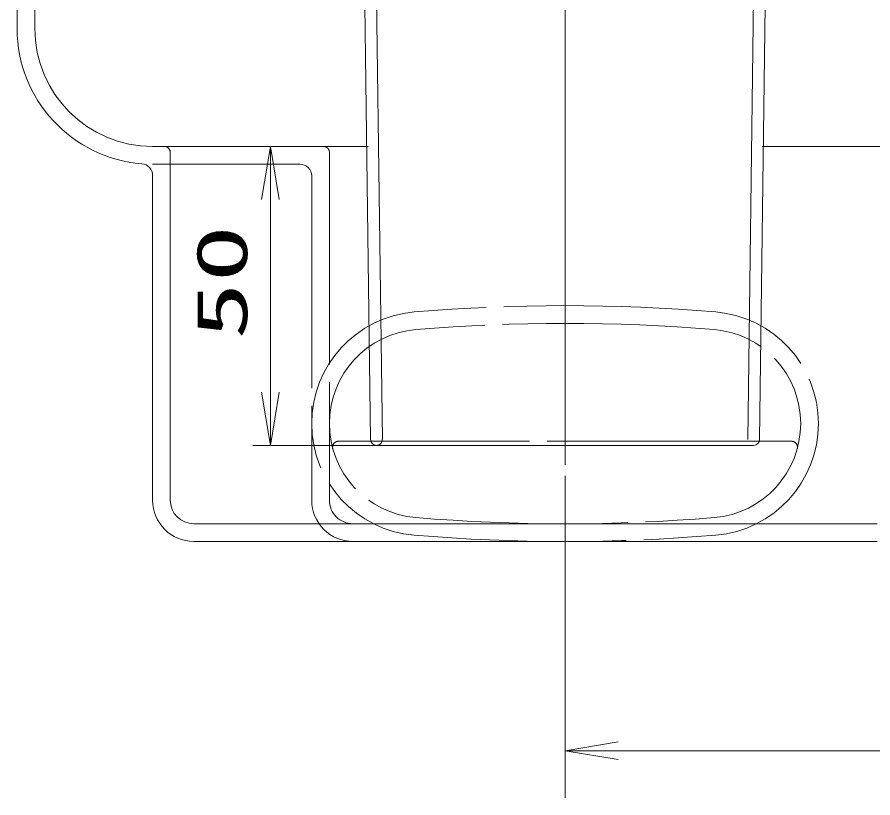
# Model space of a CAD drawing. Units: millimetres on the paper. Extents: x -305 to 305, y -152 to 152.
# Drawn here: x -211.33 to -162.92, y 14.68 to 58.83 of the extents above; entities that cross this region are included whole.
import ezdxf
from ezdxf.enums import TextEntityAlignment as Align

# ---------------------------------------------------------------- set-up
doc = ezdxf.new("R2010")
doc.units = ezdxf.units.MM
doc.linetypes.add('LONG_CHAIN', pattern=[21, 18, -1, 1, -1])
doc.linetypes.add('LONG_DASHED2', pattern=[13, 12, -1])
doc.layers.add('0-1_TV', color=7, linetype='Continuous', lineweight=9)
doc.layers.add('0-2_0', color=7, linetype='Continuous', lineweight=9)
doc.styles.add('ＭＳ ゴシック', font='')
doc.styles.get('ＭＳ ゴシック').set_extended_font_data('MS Gothic')

# ---------------------------------------------------------------- blocks, each defined once
blk = doc.blocks.new('_OPEN')
at = {"layer": '0-2_0'}
blk.add_line((0, 0), (-1, 0), dxfattribs=at)
blk.add_lwpolyline([(-1, 0.1667), (0, 0), (-1, -0.1667)], dxfattribs=at)

msp = doc.modelspace()

# ---------------------------------------------------------------- linework, layer by layer
at = {"layer": '0-1_TV', "linetype": 'LONG_CHAIN'}
for p, q in [((-180.333, 14.684), (-180.333, 75.05)), ((-180.333, 74.889), (-180.333, 25.733)), ((-180.333, 66.549), (-180.333, 33.513))]:
    msp.add_line(p, q, dxfattribs=at)
at = {"layer": '0-1_TV'}
for p, q in [((-191.061, 64.792), (-190.67, 34.954)), ((-169.604, 64.792), (-169.995, 34.954)), ((-210.333, 61.016), (-210.333, 58.183)), ((-211.333, 59.85), (-211.333, 58.183)), ((-191.658, 59.479), (-191.337, 34.945)), ((-169.007, 59.479), (-169.328, 34.945)), ((-203.666, 51.516), (-202.999, 51.516)), ((-202.999, 51.516), (-191.478, 51.516)), ((-191.478, 51.516), (-198.005, 51.516)), ((-152.392, 51.516), (-169.187, 51.516)), ((-202.666, 51.183), (-202.666, 31.516)), ((-203.666, 49.877), (-203.666, 31.516)), ((-197.005, 37.616), (-197.005, 48.516)), ((-191.004, 34.616), (-198.005, 34.616)), ((-191.004, 34.616), (-169.662, 34.616)), ((-180.333, 30.183), (-201.333, 30.183)), ((-180.333, 30.183), (-162.666, 30.183)), ((-180.333, 29.183), (-201.333, 29.183)), ((-180.333, 29.183), (-201.333, 29.183)), ((-180.333, 29.183), (-162.666, 29.183)), ((-180.333, 14.684), (-180.333, 18.352)), ((-177.333, 17.352), (-132.333, 17.352))]:
    msp.add_line(p, q, dxfattribs=at)
at = {"layer": '0-1_TV', "linetype": 'LONG_DASHED2'}
for p, q in [((-193.666, 51.183), (-193.666, 31.516)), ((-203.666, 50.516), (-195.333, 50.516)), ((-194.666, 49.85), (-194.666, 31.516)), ((-193.152, 34.85), (-191.322, 34.85)), ((-169.344, 34.85), (-191.322, 34.85)), ((-169.344, 34.85), (-167.514, 34.85))]:
    msp.add_line(p, q, dxfattribs=at)
at = {"layer": '0-1_TV'}
for centre, radius, start, end in [((-203.666, 58.183), 7.667, 180, 265.4114), ((-203.666, 58.183), 7.667, 180, 265.4114), ((-203.666, 58.183), 6.667, 180, 270), ((-203.666, 58.183), 6.667, 180, 270), ((-202.999, 51.183), 0.333, 0, 90), ((-204.333, 49.877), 0.667, 0, 85.4114), ((-195.333, 49.85), 0.667, 0, 90), ((-191.004, 34.95), 0.333, 180.75, 270), ((-191.004, 34.95), 0.333, 270, 0.75), ((-169.662, 34.95), 0.333, 270, 359.25), ((-201.333, 31.516), 2.333, 180, 270), ((-201.333, 31.516), 1.333, 180, 270)]:
    msp.add_arc(centre, radius, start, end, dxfattribs=at)
at = {"layer": '0-1_TV', "linetype": 'LONG_DASHED2'}
for centre, radius, start, end in [((-202.999, 51.183), 0.333, 0, 90), ((-193.999, 51.183), 0.333, 0, 90), ((-188.333, 35.85), 6.333, 94.7719, 265.2281), ((-180.333, -59.984), 102.5, 85.22811, 94.77189), ((-172.333, 35.85), 6.333, 274.7719, 85.2281), ((-188.333, 35.85), 5.333, 94.7719, 265.2281), ((-180.333, -59.984), 101.5, 85.22811, 94.77189), ((-172.333, 35.85), 5.333, 274.7719, 85.2281), ((-193.152, 34.516), 0.333, 90, 195.466), ((-167.514, 34.516), 0.333, 344.534, 90), ((-192.333, 31.516), 2.333, 180, 270), ((-192.333, 31.516), 1.333, 180, 270), ((-180.333, 131.683), 101.5, 265.22811, 274.77189), ((-180.333, 131.683), 102.5, 265.22811, 274.77189)]:
    msp.add_arc(centre, radius, start, end, dxfattribs=at)

# ---------------------------------------------------------------- block references
at = {"layer": '0-1_TV', "xscale": 3, "yscale": 3}
for p, rotation in [((-197.005, 51.516), 90), ((-197.005, 34.616), 270), ((-180.333, 17.352), 180)]:
    msp.add_blockref('_OPEN', p, dxfattribs=dict(at, rotation=rotation))

# ---------------------------------------------------------------- texts
at = {"layer": '0-1_TV', "style": 'ＭＳ ゴシック', "width": 1.65}
msp.add_text('50', height=2.889, rotation=90, dxfattribs=at).set_placement((-197.45, 40.591), align=Align.BOTTOM_LEFT)

doc.saveas('drawing.dxf')
